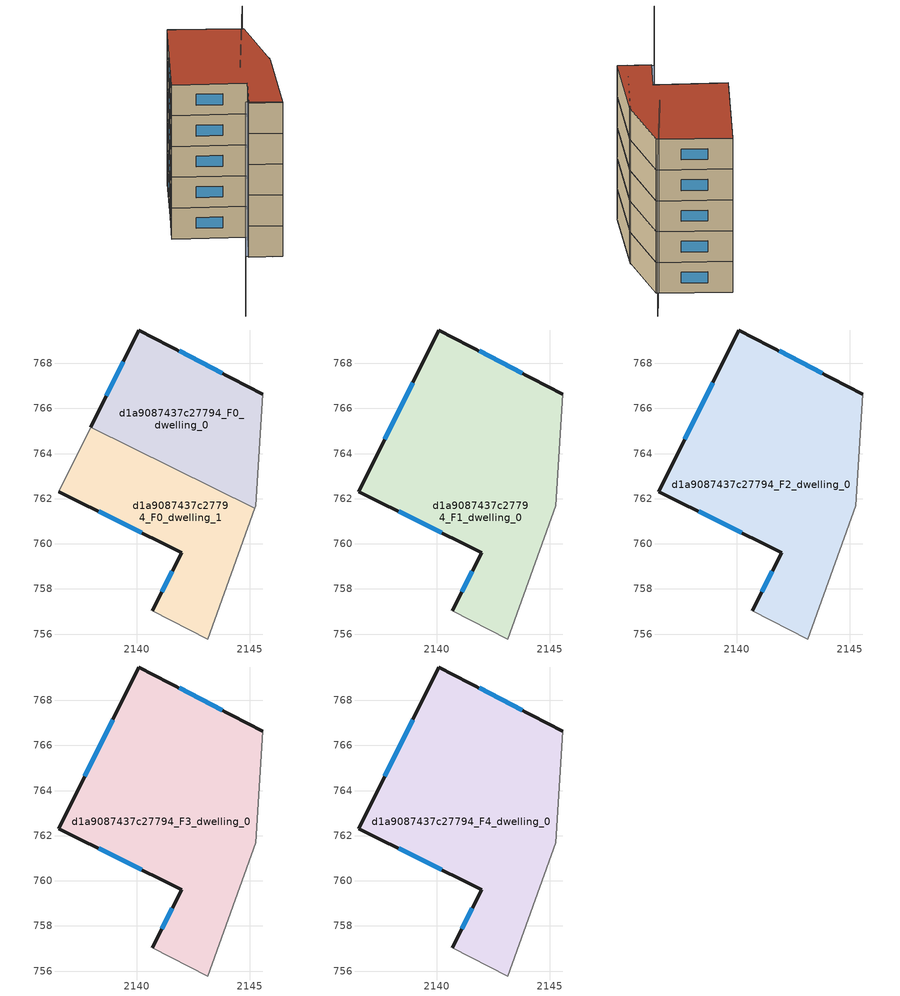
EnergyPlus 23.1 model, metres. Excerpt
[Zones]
d1a9087437c27794_F0_dwelling_0
 floor ground (EU_floor_Construction): 2145.57,766.63 2145.25,761.68 2145.21,761.57 2137.95,765.17 2140.08,769.47 z0
 wall outside (EU_wall_Construction): 2145.57,766.63 2140.08,769.47 2137.95,765.17 z0:3
 wall adiabatic (EU_wall_Construction): 2145.21,761.57 2145.25,761.68 2145.57,766.63 z0:3
 wall to d1a9087437c27794_F0_dwelling_1 (EU_wall_Construction): 2137.95,765.17 2145.21,761.57 z0:3
 window (EU_Window_Construction): 2139.39,768.07 2138.64,766.57 / 2143.79,767.56 2141.87,768.55 z0.98:2.02
d1a9087437c27794_F0_dwelling_1
 floor ground (EU_floor_Construction): 2145.21,761.57 2143.14,755.78 2140.68,757.03 2141.97,759.61 2136.53,762.31 2137.95,765.17 z0
 wall outside (EU_wall_Construction): 2136.53,762.31 2141.97,759.61 2140.68,757.03 z0:3
 wall adiabatic (EU_wall_Construction): 2140.68,757.03 2143.14,755.78 2145.21,761.57 / 2137.95,765.17 2136.53,762.31 z0:3
 window (EU_Window_Construction): 2141.55,758.77 2141.1,757.87 / 2138.3,761.43 2140.2,760.49 z0.98:2.02
d1a9087437c27794_F1_dwelling_0
 floor to d1a9087437c27794_F0_dwelling_0 (EU_floor_Construction): 2145.57,766.63 2145.25,761.68 2145.21,761.57 2137.95,765.17 2140.08,769.47 z3
 floor to d1a9087437c27794_F0_dwelling_1 (EU_floor_Construction): 2145.21,761.57 2143.14,755.78 2140.68,757.03 2141.97,759.61 2136.53,762.31 2137.95,765.17 z3
 wall outside (EU_wall_Construction): 2145.57,766.63 2140.08,769.47 2136.53,762.31 2141.97,759.61 2140.68,757.03 z3:6
 wall adiabatic (EU_wall_Construction): 2140.68,757.03 2143.14,755.78 2145.25,761.68 2145.57,766.63 z3:6
 window (EU_Window_Construction): 2143.79,767.56 2141.87,768.55 / 2141.55,758.77 2141.1,757.87 / 2138.3,761.43 2140.2,760.49 / 2138.93,767.14 2137.69,764.64 z3.98:5.02
d1a9087437c27794_F2_dwelling_0
 floor to d1a9087437c27794_F1_dwelling_0 (EU_floor_Construction): 2145.57,766.63 2145.25,761.68 2143.14,755.78 2140.68,757.03 2141.97,759.61 2136.53,762.31 2140.08,769.47 z6
 wall outside (EU_wall_Construction): 2145.57,766.63 2140.08,769.47 2136.53,762.31 2141.97,759.61 2140.68,757.03 z6:9
 wall adiabatic (EU_wall_Construction): 2140.68,757.03 2143.14,755.78 2145.25,761.68 2145.57,766.63 z6:9
 window (EU_Window_Construction): 2143.79,767.56 2141.87,768.55 / 2141.55,758.77 2141.1,757.87 / 2138.3,761.43 2140.2,760.49 / 2138.93,767.14 2137.69,764.64 z6.98:8.02
d1a9087437c27794_F3_dwelling_0
 floor to d1a9087437c27794_F2_dwelling_0 (EU_floor_Construction): 2145.57,766.63 2145.25,761.68 2143.14,755.78 2140.68,757.03 2141.97,759.61 2136.53,762.31 2140.08,769.47 z9
 wall outside (EU_wall_Construction): 2145.57,766.63 2140.08,769.47 2136.53,762.31 2141.97,759.61 2140.68,757.03 z9:12
 wall adiabatic (EU_wall_Construction): 2140.68,757.03 2143.14,755.78 2145.25,761.68 2145.57,766.63 z9:12
 window (EU_Window_Construction): 2143.79,767.56 2141.87,768.55 / 2141.55,758.77 2141.1,757.87 / 2138.3,761.43 2140.2,760.49 / 2138.93,767.14 2137.69,764.64 z9.98:11.02
d1a9087437c27794_F4_dwelling_0
 floor to d1a9087437c27794_F3_dwelling_0 (EU_floor_Construction): 2145.57,766.63 2145.25,761.68 2143.14,755.78 2140.68,757.03 2141.97,759.61 2136.53,762.31 2140.08,769.47 z12
 wall outside (EU_wall_Construction): 2145.57,766.63 2140.08,769.47 2136.53,762.31 2141.97,759.61 2140.68,757.03 z12:15
 wall adiabatic (EU_wall_Construction): 2140.68,757.03 2143.14,755.78 2145.25,761.68 2145.57,766.63 z12:15
 window (EU_Window_Construction): 2143.79,767.56 2141.87,768.55 / 2141.55,758.77 2141.1,757.87 / 2138.3,761.43 2140.2,760.49 / 2138.93,767.14 2137.69,764.64 z12.98:14.02
 roof outside (EU_roof_Construction): 2143.14,755.78 2145.25,761.68 2145.57,766.63 2140.08,769.47 2136.53,762.31 2141.97,759.61 2140.68,757.03 z15
shading: 2136.36,749.68 2140.52,757.23 / 2140.52,757.23 2143.14,755.78 / 2142.43,756.15 2145.36,761.88 / 2142.57,761.84 2147.05,769.56 z0:15
[Building]
EU S2 Campaign: North Axis=0; Terrain=City; Solar Distribution=FullExterior
[Site:Location]
Bologna: Latitude=44.5; Longitude=11.25; Time Zone=1; Elevation=37
[SizingPeriod:WeatherFileDays]
AnnualSizingPeriod: Begin Month=1; Begin Day of Month=1; End Month=12; End Day of Month=31; Day of Week for Start Day=Monday; Use Weather File Daylight Saving Period=No; Use Weather File Rain and Snow Indicators=No
[MATERIAL]
EU_InternalMass_Material: Roughness=MediumRough; Thickness=0.1; Conductivity=1; Density=1800; Specific Heat=900; Thermal Absorptance=0.9; Solar Absorptance=0.7; Visible Absorptance=0.7
[MATERIAL:NOMASS] Roughness=MediumRough; Thermal Absorptance=0.9; Solar Absorptance=0.7; Visible Absorptance=0.7
Name | Thermal Resistance
EU_wall_NoMass | 0.905828
EU_roof_NoMass | 0.37593
EU_floor_NoMass | 0.67114
[WINDOWMATERIAL:SIMPLEGLAZINGSYSTEM]
EU_Window_SimpleGlazing: UFactor=4.52486; Solar Heat Gain Coefficient=0.85; Visible Transmittance=0.85
[CONSTRUCTION]
EU_wall_Construction: EU_wall_NoMass
EU_roof_Construction: EU_roof_NoMass
EU_floor_Construction: EU_floor_NoMass
EU_Window_Construction: EU_Window_SimpleGlazing
EU_InternalMass_Construction: EU_InternalMass_Material
[ZONE] Type=1; Multiplier=1; Ceiling Height=autocalculate; Floor Area=autocalculate; Part of Total Floor Area=Yes
Name | Volume
d1a9087437c27794_F0_dwelling_0 | 101.851
d1a9087437c27794_F1_dwelling_0 | 203.712
d1a9087437c27794_F2_dwelling_0; d1a9087437c27794_F3_dwelling_0; d1a9087437c27794_F4_dwelling_0 | 203.714
d1a9087437c27794_F0_dwelling_1 | 101.864
[INTERNALMASS] Construction=EU_InternalMass_Construction
Name | Zone or ZoneList | Surface Area
d1a9087437c27794_F0_dwelling_0_EU_InternalMass | d1a9087437c27794_F0_dwelling_0 | 33.9508
d1a9087437c27794_F0_dwelling_1_EU_InternalMass | d1a9087437c27794_F0_dwelling_1 | 33.9542
d1a9087437c27794_F1_dwelling_0_EU_InternalMass | d1a9087437c27794_F1_dwelling_0 | 67.9046
d1a9087437c27794_F2_dwelling_0_EU_InternalMass | d1a9087437c27794_F2_dwelling_0 | 67.9046
d1a9087437c27794_F3_dwelling_0_EU_InternalMass | d1a9087437c27794_F3_dwelling_0 | 67.9046
d1a9087437c27794_F4_dwelling_0_EU_InternalMass | d1a9087437c27794_F4_dwelling_0 | 67.9046
[OTHEREQUIPMENT] Fuel Type=Electricity; Design Level Calculation Method=Watts/Area; Power per Zone Floor Area=1; Fraction Latent=0; Fraction Radiant=0; Fraction Lost=0; Carbon Dioxide Generation Rate=0; EndUse Subcategory=EU_Step8_InternalGains
Name | Zone or ZoneList or Space or SpaceList | Schedule
EU_Step8_InternalGain_d1a9087437c27794_F0_dwelling_0_f000 | d1a9087437c27794_F0_dwelling_0 | EU_Step8_GainSchedule_d1a9087437c27794_F0_dwelling_0_f000
EU_Step8_InternalGain_d1a9087437c27794_F0_dwelling_1_f000 | d1a9087437c27794_F0_dwelling_1 | EU_Step8_GainSchedule_d1a9087437c27794_F0_dwelling_1_f000
EU_Step8_InternalGain_d1a9087437c27794_F1_dwelling_0_f000 | d1a9087437c27794_F1_dwelling_0 | EU_Step8_GainSchedule_d1a9087437c27794_F1_dwelling_0_f000
EU_Step8_InternalGain_d1a9087437c27794_F2_dwelling_0_f000 | d1a9087437c27794_F2_dwelling_0 | EU_Step8_GainSchedule_d1a9087437c27794_F2_dwelling_0_f000
EU_Step8_InternalGain_d1a9087437c27794_F3_dwelling_0_f000 | d1a9087437c27794_F3_dwelling_0 | EU_Step8_GainSchedule_d1a9087437c27794_F3_dwelling_0_f000
EU_Step8_InternalGain_d1a9087437c27794_F4_dwelling_0_f000 | d1a9087437c27794_F4_dwelling_0 | EU_Step8_GainSchedule_d1a9087437c27794_F4_dwelling_0_f000
[ZONEVENTILATION:DESIGNFLOWRATE] Schedule=EU_AlwaysOn; Design Flow Rate Calculation Method=AirChanges/Hour; Air Changes per Hour=0.73129; Ventilation Type=Natural; Fan Pressure Rise=0; Fan Total Efficiency=1; Constant Term Coefficient=1; Temperature Term Coefficient=0; Velocity Term Coefficient=0; Velocity Squared Term Coefficient=0; Minimum Indoor Temperature=-100; Maximum Indoor Temperature=100; Delta Temperature=-100; Minimum Outdoor Temperature=-100; Maximum Outdoor Temperature=100; Maximum Wind Speed=40
Name | Zone or ZoneList or Space or SpaceList
EU_ConstantAir_d1a9087437c27794_F0_dwelling_0 | d1a9087437c27794_F0_dwelling_0
EU_ConstantAir_d1a9087437c27794_F0_dwelling_1 | d1a9087437c27794_F0_dwelling_1
EU_ConstantAir_d1a9087437c27794_F1_dwelling_0 | d1a9087437c27794_F1_dwelling_0
EU_ConstantAir_d1a9087437c27794_F2_dwelling_0 | d1a9087437c27794_F2_dwelling_0
EU_ConstantAir_d1a9087437c27794_F3_dwelling_0 | d1a9087437c27794_F3_dwelling_0
EU_ConstantAir_d1a9087437c27794_F4_dwelling_0 | d1a9087437c27794_F4_dwelling_0
[HVACTEMPLATE:THERMOSTAT] Constant Heating Setpoint=20; Constant Cooling Setpoint=50
EU_HeatOnly_d1a9087437c27794_F0_dwelling_0; EU_HeatOnly_d1a9087437c27794_F0_dwelling_1; EU_HeatOnly_d1a9087437c27794_F1_dwelling_0; EU_HeatOnly_d1a9087437c27794_F2_dwelling_0; EU_HeatOnly_d1a9087437c27794_F3_dwelling_0; EU_HeatOnly_d1a9087437c27794_F4_dwelling_0
[HVACTEMPLATE:ZONE:IDEALLOADSAIRSYSTEM] System Availability Schedule=EU_AlwaysOn; Maximum Heating Supply Air Temperature=50; Minimum Cooling Supply Air Temperature=13; Maximum Heating Supply Air Humidity Ratio=0.0156; Minimum Cooling Supply Air Humidity Ratio=0.0077; Heating Limit=NoLimit; Cooling Limit=NoLimit; Heating Availability Schedule=EU_AlwaysOn; Cooling Availability Schedule=EU_CoolingOff; Dehumidification Control Type=ConstantSensibleHeatRatio; Cooling Sensible Heat Ratio=0.7; Dehumidification Setpoint=60; Humidification Control Type=None; Humidification Setpoint=30; Outdoor Air Method=None; Outdoor Air Flow Rate per Person=0.00944; Outdoor Air Flow Rate per Zone Floor Area=0; Outdoor Air Flow Rate per Zone=0; Demand Controlled Ventilation Type=None; Outdoor Air Economizer Type=NoEconomizer; Heat Recovery Type=None; Sensible Heat Recovery Effectiveness=0.7; Latent Heat Recovery Effectiveness=0.65
Name | Template Thermostat
d1a9087437c27794_F0_dwelling_0 | EU_HeatOnly_d1a9087437c27794_F0_dwelling_0
d1a9087437c27794_F0_dwelling_1 | EU_HeatOnly_d1a9087437c27794_F0_dwelling_1
d1a9087437c27794_F1_dwelling_0 | EU_HeatOnly_d1a9087437c27794_F1_dwelling_0
d1a9087437c27794_F2_dwelling_0 | EU_HeatOnly_d1a9087437c27794_F2_dwelling_0
d1a9087437c27794_F3_dwelling_0 | EU_HeatOnly_d1a9087437c27794_F3_dwelling_0
d1a9087437c27794_F4_dwelling_0 | EU_HeatOnly_d1a9087437c27794_F4_dwelling_0
[SIZING:ZONE] Zone Cooling Design Supply Air Temperature Input Method=SupplyAirTemperature; Zone Cooling Design Supply Air Temperature=13; Zone Heating Design Supply Air Temperature Input Method=SupplyAirTemperature; Zone Heating Design Supply Air Temperature=50; Zone Cooling Design Supply Air Humidity Ratio=0.008; Zone Heating Design Supply Air Humidity Ratio=0.008; Cooling Design Air Flow Method=DesignDay; Cooling Design Air Flow Rate=0; Cooling Minimum Air Flow per Zone Floor Area=0.000762; Cooling Minimum Air Flow=0; Cooling Minimum Air Flow Fraction=0.2; Heating Design Air Flow Method=DesignDay; Heating Design Air Flow Rate=0; Heating Maximum Air Flow per Zone Floor Area=0.002032; Heating Maximum Air Flow=0.141576; Heating Maximum Air Flow Fraction=0.3; Account for Dedicated Outdoor Air System=No; Dedicated Outdoor Air System Control Strategy=NeutralSupplyAir; Dedicated Outdoor Air Low Setpoint Temperature for Design=autosize; Dedicated Outdoor Air High Setpoint Temperature for Design=autosize; Zone Load Sizing Method=Sensible Load Only No Latent Load; Zone Latent Cooling Design Supply Air Humidity Ratio Input Method=HumidityRatioDifference; Zone Cooling Design Supply Air Humidity Ratio Difference=0.005; Zone Latent Heating Design Supply Air Humidity Ratio Input Method=HumidityRatioDifference; Zone Humidification Design Supply Air Humidity Ratio Difference=0.005
d1a9087437c27794_F0_dwelling_0; d1a9087437c27794_F0_dwelling_1; d1a9087437c27794_F1_dwelling_0; d1a9087437c27794_F2_dwelling_0; d1a9087437c27794_F3_dwelling_0; d1a9087437c27794_F4_dwelling_0
[SCHEDULE:CONSTANT]
Name | Hourly Value
EU_AlwaysOn | 1
EU_CoolingOff | 0
[SCHEDULE:FILE] Column Number=1; Rows to Skip at Top=0; Number of Hours of Data=8760; Column Separator=Comma; Interpolate to Timestep=No; Minutes per Item=60; Adjust Schedule for Daylight Savings=Yes
Name | File
EU_Step8_GainSchedule_d1a9087437c27794_F0_dwelling_0_f000 | ../../schedules/d1a9087437c27794/d1a9087437c27794_F0_dwelling_0_f000_gain.csv
EU_Step8_GainSchedule_d1a9087437c27794_F0_dwelling_1_f000 | ../../schedules/d1a9087437c27794/d1a9087437c27794_F0_dwelling_1_f000_gain.csv
EU_Step8_GainSchedule_d1a9087437c27794_F1_dwelling_0_f000 | ../../schedules/d1a9087437c27794/d1a9087437c27794_F1_dwelling_0_f000_gain.csv
EU_Step8_GainSchedule_d1a9087437c27794_F2_dwelling_0_f000 | ../../schedules/d1a9087437c27794/d1a9087437c27794_F2_dwelling_0_f000_gain.csv
EU_Step8_GainSchedule_d1a9087437c27794_F3_dwelling_0_f000 | ../../schedules/d1a9087437c27794/d1a9087437c27794_F3_dwelling_0_f000_gain.csv
EU_Step8_GainSchedule_d1a9087437c27794_F4_dwelling_0_f000 | ../../schedules/d1a9087437c27794/d1a9087437c27794_F4_dwelling_0_f000_gain.csv
